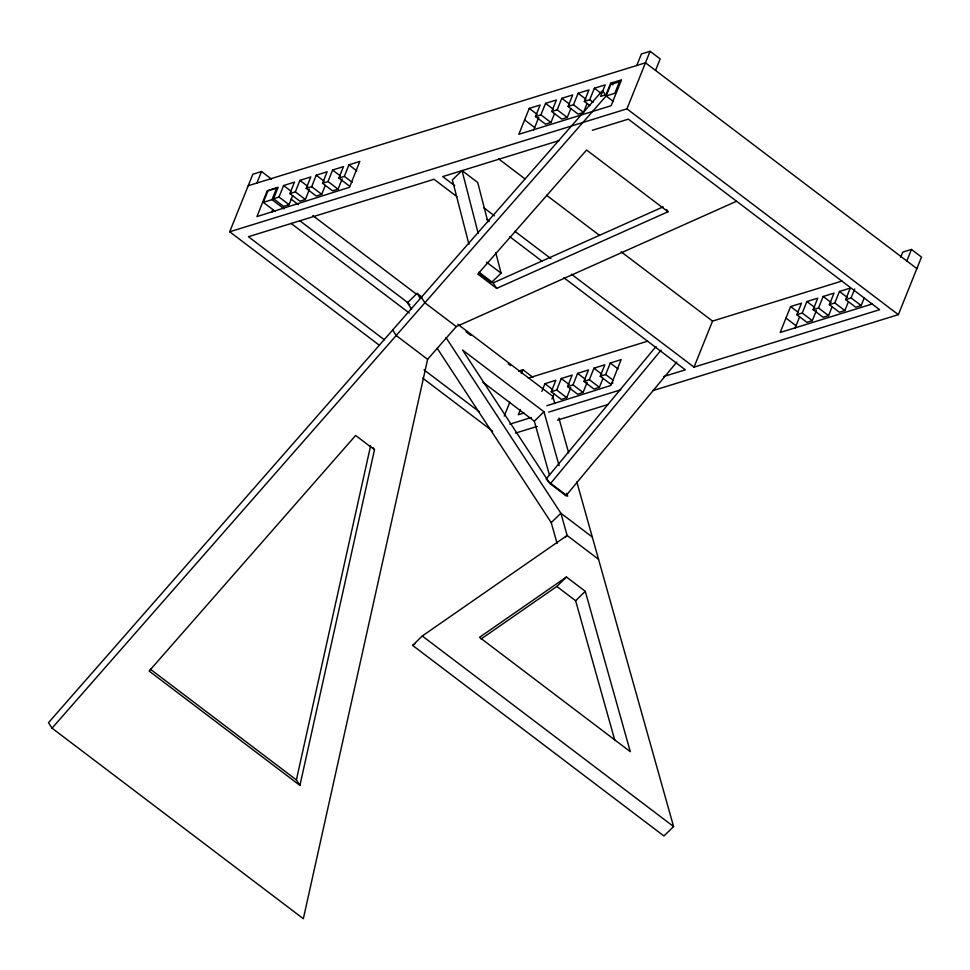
<?xml version="1.0" encoding="UTF-8"?>
<svg xmlns="http://www.w3.org/2000/svg" width="970" height="970" viewBox="0 0 970 970"><rect width="100%" height="100%" fill="white"/><g stroke="black" fill="none" stroke-linecap="round" stroke-linejoin="round"><path stroke-width="1.45" d="M373.062 447.57L374.493 449.765L299.924 785.397L296.383 779.916L370.613 445.751M736.315 201.348L456.288 326.599L427.612 359.324L303.343 918.711L52.053 728.167L48.5 722.674L602.576 90.501L606.129 95.981L613.367 101.474M292.613 195.722L289.06 204.67L283.616 206.392L273.564 198.765L278.135 187.271L267.247 190.714L256.953 216.589L349.515 187.295L359.809 161.42L348.921 164.876L344.338 176.37L338.894 178.092L348.945 185.706M271.685 212.442L272.728 209.835M273.564 198.765L279.008 197.043L283.579 185.549L294.468 182.105L289.897 193.6L299.948 201.214L305.392 199.493L309.454 189.283M289.897 193.6L295.341 191.878L299.912 180.384L310.8 176.928L306.229 188.422L316.281 196.049L321.725 194.327L325.289 185.391M306.229 188.422L311.673 186.701L316.244 175.206L327.145 171.763L322.561 183.257L332.613 190.884L338.057 189.162L342.131 178.941M322.561 183.257L328.005 181.535L332.589 170.041L343.477 166.597L338.894 178.092M520.381 409.534L518.307 414.76L524.006 412.953M541.878 391.383L544.934 383.72L555.822 380.276L551.251 391.771L561.303 399.385L566.747 397.664L570.809 387.454M551.93 399.009L553.967 393.893M551.251 391.771L556.695 390.049L561.266 378.555L572.154 375.099L567.583 386.606L577.635 394.22L583.079 392.498L587.141 382.277M567.583 386.606L573.028 384.872L577.599 373.377L588.487 369.934L583.916 381.428L593.967 389.055L599.411 387.333L602.964 378.385M583.916 381.428L589.36 379.707L593.931 368.212L604.819 364.768L600.248 376.263L610.3 383.877L613.016 383.017M600.248 376.263L605.692 374.541L610.263 363.047L621.152 359.591L610.857 385.466L546.789 405.739M379.27 345.199L229.696 231.781L252.843 174.224L261.524 171.532L271.576 179.159M256.892 183.051L261.524 171.532M263.306 202.354L267.938 190.835L276.62 188.156L271.988 199.662L263.306 202.354L275.371 211.496M554.561 113.538L550.96 122.487L545.528 124.172L535.476 116.545L540.108 105.027L529.256 108.397L518.841 134.297L611.1 105.742L621.515 79.843L610.663 83.202L606.032 94.708L600.6 96.394L605.231 84.875L594.38 88.234L589.748 99.752L584.328 101.426L589.905 105.669M533.621 130.138L538.786 117.297M535.476 116.545L540.908 114.86L545.54 103.353L556.392 99.995L551.76 111.501L561.812 119.128L567.244 117.455L570.845 108.495M551.76 111.501L557.192 109.828L561.812 98.309L572.676 94.951L568.044 106.47L578.096 114.096L583.516 112.411L587.117 103.463M568.044 106.47L573.464 104.784L578.096 93.278L588.948 89.919L584.328 101.426M606.129 95.981L610.76 84.475L619.442 81.783L614.81 93.302L606.129 95.981L52.053 728.167M636.781 65.487L641.412 53.968L650.094 51.289L660.146 58.903L655.526 70.422M229.696 231.781L626.96 108.846L650.094 51.289M504.218 416.106L509.832 402.15M521.326 373.547L522.866 369.703L532.93 377.33M571.378 274.146L694.023 367.145L712.538 321.094L842.021 281.021M816.425 310.424L812.314 320.658L806.882 322.343L796.831 314.716L801.462 303.21L790.598 306.568L780.195 332.467L872.454 303.913M794.976 328.309L799.632 316.741M796.831 314.716L802.263 313.043L806.882 301.524L817.734 298.166L813.115 309.672L823.166 317.299L828.586 315.626L832.187 306.665M813.115 309.672L818.534 307.999L823.166 296.481L834.018 293.122L829.386 304.641L839.438 312.267L844.87 310.582L848.471 301.634M829.386 304.641L834.818 302.955L839.45 291.449L850.302 288.09L845.67 299.597L855.722 307.223L861.154 305.55L864.234 297.875M845.67 299.597L851.102 297.923L854.703 288.963M900.706 257.256L902.767 252.139L911.448 249.46L921.5 257.074L898.353 314.644L652.786 390.643M906.817 260.966L911.448 249.46M546.183 478.95L656.047 346.448M676.817 362.028L565.995 495.706L550.281 483.787L661.116 350.121M411.571 309.127L407.436 302.81L417.076 293.376L421.877 297.026M549.457 475.058L534.324 421.186L543.964 411.753L462.544 350.024L548.826 481.92L567.68 496.203L566.856 493.293M576.811 481.884L673.58 826.549L663.941 835.982L412.65 645.426L422.277 635.993L567.135 535.476L560.878 513.215L445.994 337.596M557.107 543.515L551.239 522.648L560.878 513.215L592.294 537.028M564.989 537.574L567.135 535.476L598.538 559.302M481.059 639.012L556.792 586.45L566.432 577.017L585.274 591.312L630.294 751.665L479.519 637.326L566.432 577.017M614.932 740.68L575.646 600.745L585.274 591.312M487.898 221.984L477.725 182.493L462.023 170.587L452.359 179.911L468.934 244.282M495.803 252.709L501.078 273.188L491.426 282.512L479.083 273.164M412.65 645.426L415.124 643.716M478.998 272.182L493.136 282.9L663.08 206.889M668.015 211.751L586.595 150.023L477.834 274.098L496.688 288.393L668.015 211.751L666.596 209.556M248.211 185.731L645.474 62.795L916.868 268.593M559.266 140.529L442.72 176.601L454.748 185.706M592.355 130.283L628.33 119.152L879.62 309.709L694.023 367.145M518.526 371.049L522.866 369.703M528.311 378.106L647.742 341.149M509.808 424.157L531.39 417.476M548.656 412.129L620.594 389.867M663.759 376.505L685.341 369.837L563.897 277.747M515.543 433.105L537.21 426.4M557.435 420.143L607.996 404.502M610.663 83.202L612.894 84.899M626.96 108.846L898.353 314.644M594.38 88.234L601.085 93.314M589.748 99.752L593.106 102.286M851.102 297.923L861.154 305.55M578.096 93.278L585.916 99.207M839.45 291.449L847.271 297.378M573.464 104.784L583.516 112.411M834.818 302.955L844.87 310.582M561.812 98.309L569.632 104.239M823.166 296.481L830.987 302.41M557.192 109.828L567.244 117.455M818.534 307.999L828.586 315.626M545.54 103.353L553.349 109.283M806.882 301.524L814.703 307.454M540.908 114.86L550.96 122.487M802.263 313.043L812.314 320.658M529.256 108.397L537.077 114.314M790.598 306.568L798.419 312.486M524.625 119.904L534.676 127.531M785.979 318.075L796.03 325.702M498.507 158.801L524.964 178.868M546.607 195.273L599.508 235.395M621.152 251.8L712.538 321.094M483.606 207.592L494.421 215.801M514.864 231.296L550.936 258.65M456.882 196.607L434.039 179.28L248.429 236.716L384.302 339.742M486.94 219.402L489.353 221.221M509.783 236.716L542.254 261.342M486.503 262.13L501.078 273.188M348.921 164.876L356.73 170.805M610.263 363.047L618.084 368.976M344.338 176.37L352.158 182.299M605.692 374.541L613.513 380.47M332.589 170.041L340.397 175.97M593.931 368.212L601.752 374.141M328.005 181.535L338.057 189.162M589.36 379.707L599.411 387.333M316.244 175.206L324.065 181.135M577.599 373.377L585.419 379.306M311.673 186.701L321.725 194.327M573.028 384.872L583.079 392.498M299.912 180.384L307.733 186.301M561.266 378.555L569.087 384.484M295.341 191.878L305.392 199.493M556.695 390.049L566.747 397.664M283.579 185.549L291.4 191.478M544.934 383.72L552.755 389.649M457.901 324.344L552.767 396.281L554.804 403.532M291.097 199.129L298.336 204.621M312.813 215.595L416.542 294.25M466 331.752L470.826 335.414M508.219 363.762L510.632 365.593M456.288 326.599L424.872 302.785L421.332 297.293M279.008 197.043L289.06 204.67M271.988 199.662L284.052 208.817M299.73 220.699L408.297 303.016M407.436 302.81L409.837 304.641M291.048 223.391L409.267 313.019M482.842 382.144L534.324 421.186M427.612 359.324L396.196 335.511L392.644 330.018M423.987 369.825L479.289 411.765M422.69 378.13L492.651 431.177M556.792 586.45L575.646 600.745M374.493 449.765L355.638 435.481L149.15 671.07L299.924 785.397M422.277 635.993L673.58 826.549M150.423 669.239L296.383 779.916M564.346 493.766L565.995 495.706M546.995 479.92L550.281 483.787M417.076 293.376L420.374 298.433M437.191 348.291L551.239 522.648M493.136 282.9L496.688 288.393M558.878 418.046L568.662 452.869M543.964 411.753L559.084 465.624M462.023 170.587L478.222 233.479"/></g></svg>
